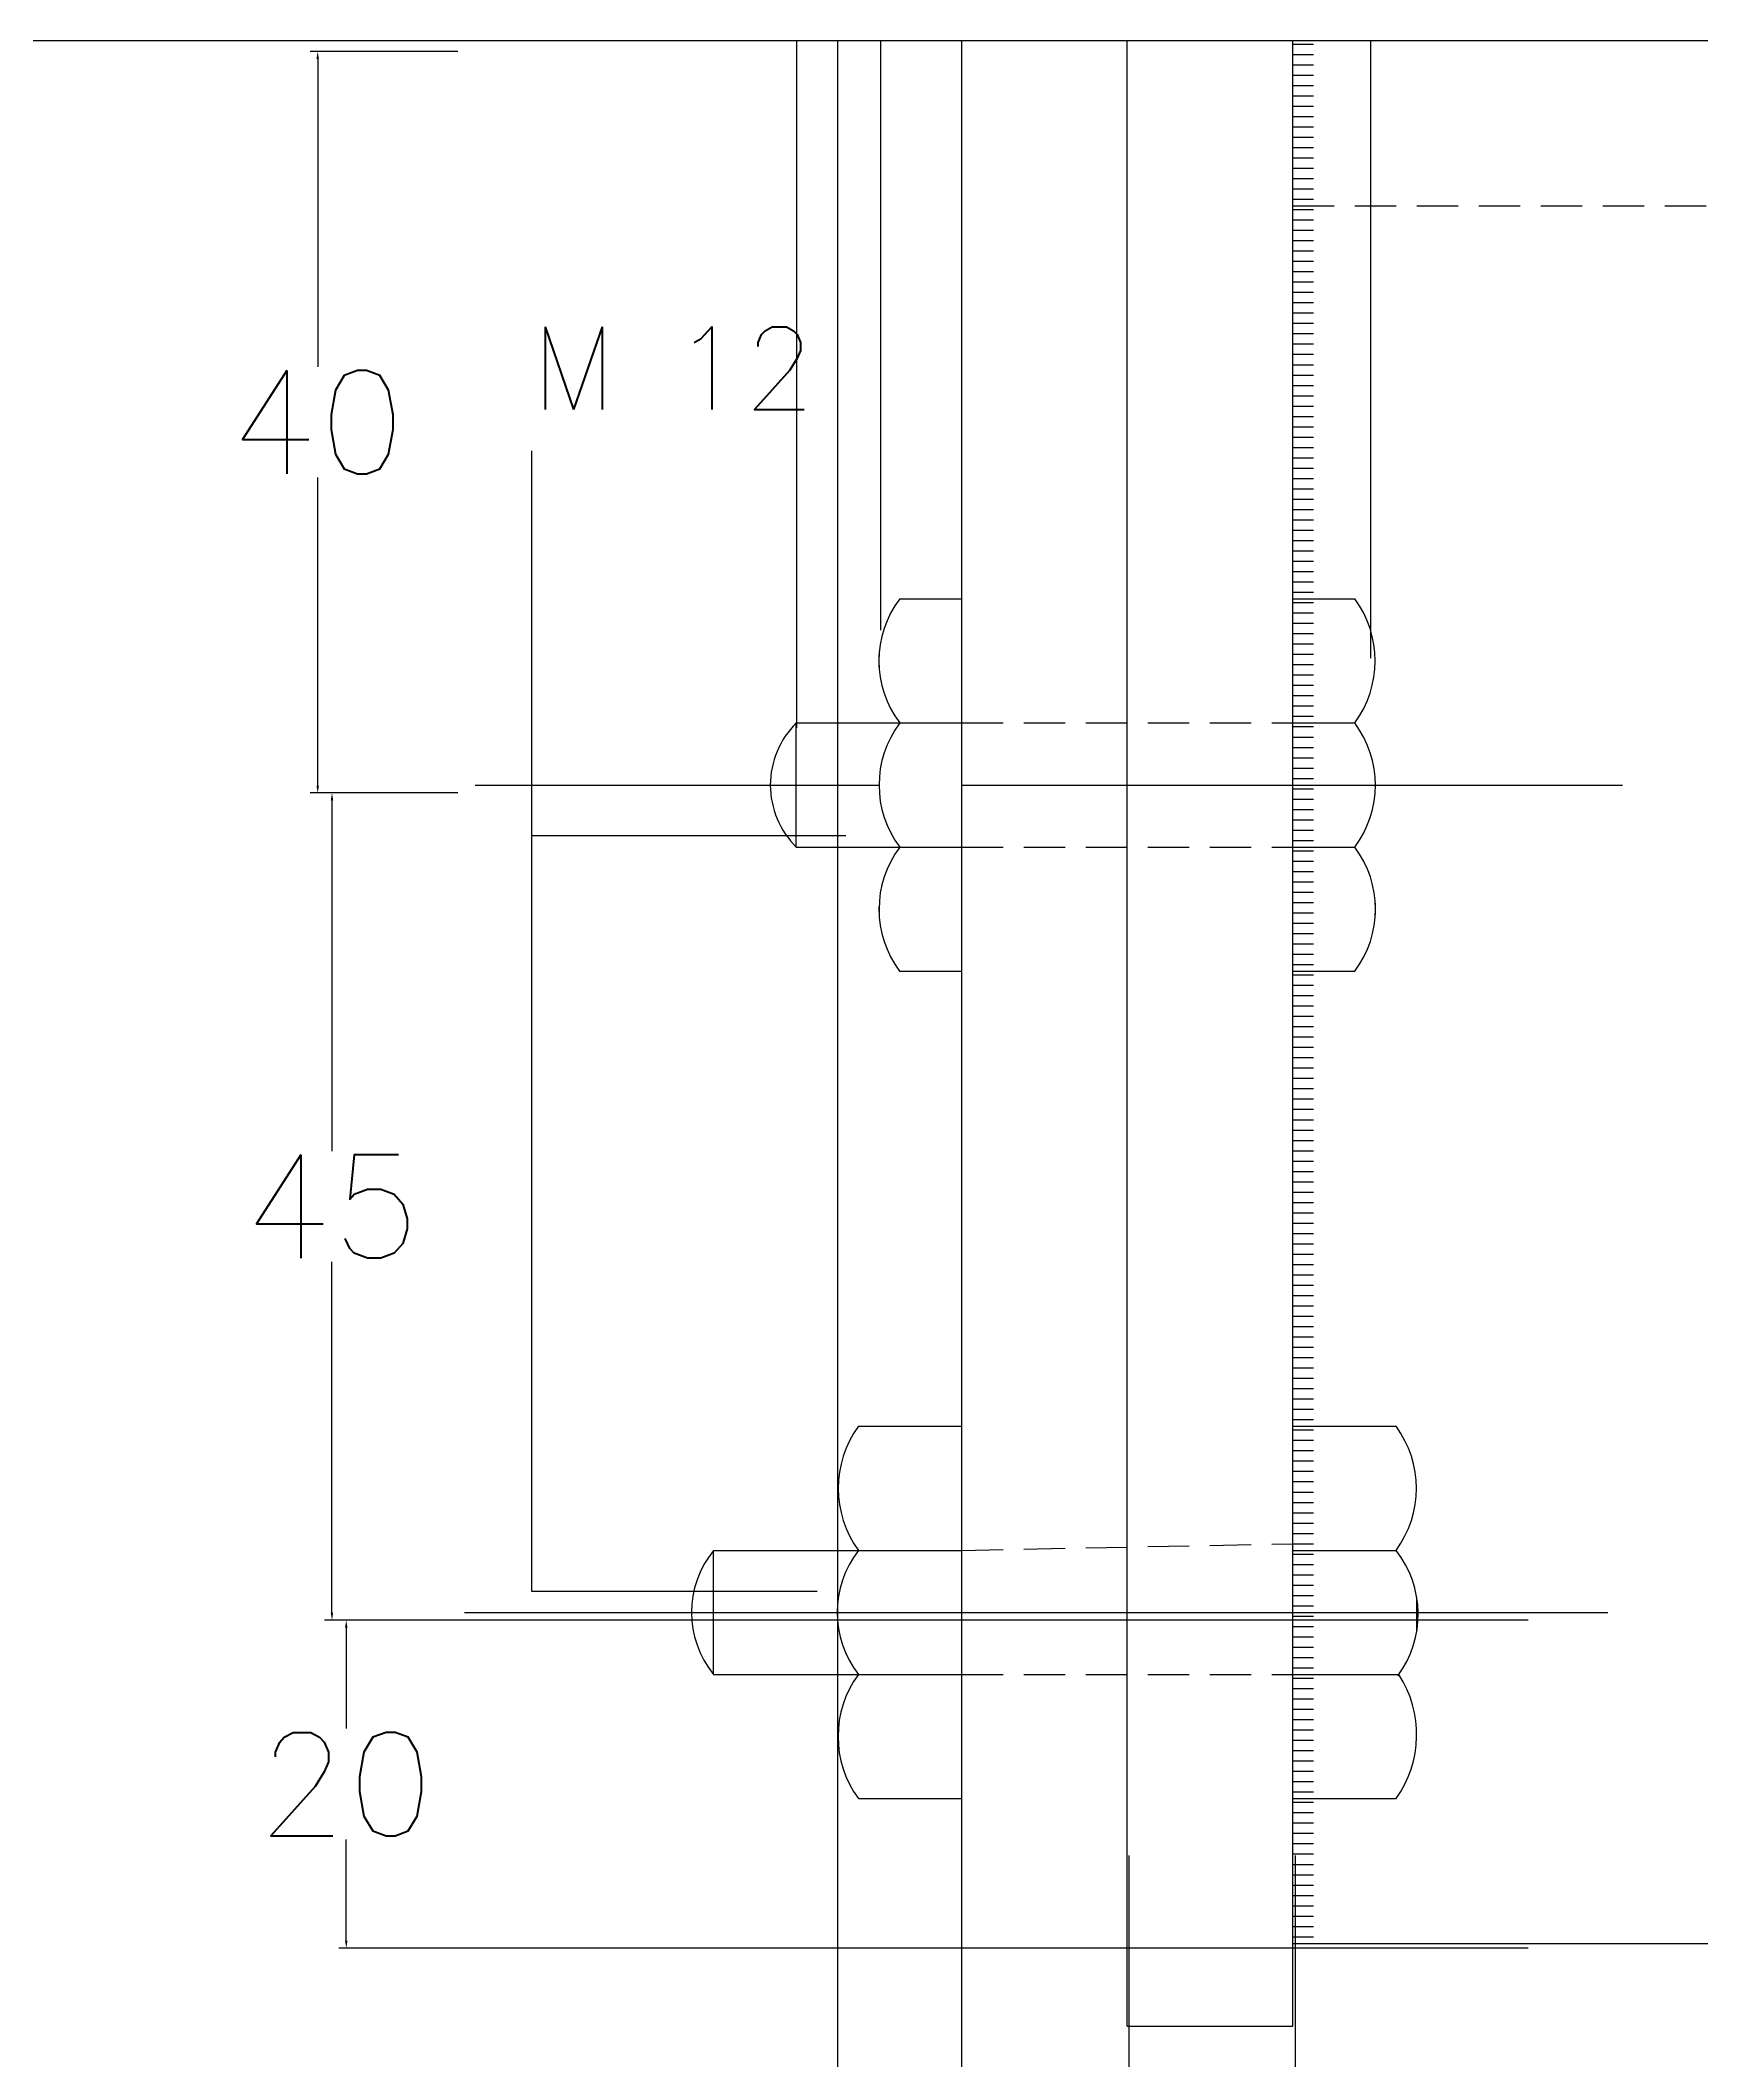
# Model space of a CAD drawing. Header units: metres. Extents: x 444 to 3227, y -3167 to -392.
# Drawn here: x 3060.27 to 3100.41, y -1995.08 to -1946.27 of the extents above; entities that cross this region are included whole.
import ezdxf

# ---------------------------------------------------------------- set-up
doc = ezdxf.new("R2010")
doc.units = ezdxf.units.M
doc.linetypes.add('DASHEDX2', pattern=[1.5, 1, -0.5])
doc.layers.get('DEFPOINTS').update_dxf_attribs({"linetype": 'CONTINUOUS'})
for name, color, linetype in [('BANGUNAN', 7, 'CONTINUOUS'), ('DIMENSI', 7, 'CONTINUOUS'), ('TEX', 7, 'CONTINUOUS')]:
    doc.layers.add(name, color=color, linetype=linetype)
doc.styles.get("Standard").update_dxf_attribs({"font": 'Simplex.shx', "height": 2.5})
doc.dimstyles.get("Standard").update_dxf_attribs({"dimtxt": 0.18, "dimasz": 0.18, "dimexe": 0.18, "dimexo": 0.0625, "dimgap": 0.09, "dimtad": 0, "dimtih": 1, "dimtoh": 1, "dimdec": 4, "dimzin": 0, "dimdsep": 46, "dimtxsty": 'Standard', "dimcen": 0.09, "dimadec": 0, "dimazin": 0, "dimtfac": 1, "dimtdec": 4, "dimtofl": 0, "dimtmove": 0, "dimatfit": 3, "dimfxl": 1, "dimtolj": 1, "dimtzin": 0, "dimarcsym": 0})
pattern_1 = [(0, (1961.52147, -2860.10558), (0, 0.25), [])]

# ---------------------------------------------------------------- blocks, each defined once
blk = doc.blocks.new('*D235')
at = {"layer": 'DEFPOINTS', "color": 0}
for p in [(3096.303, -1984.451), (3067.664, -1992.379), (3096.303, -1992.379)]:
    blk.add_point(p, dxfattribs=at)
at = {"layer": 'DIMENSI', "color": 0, "lineweight": -2}
for p, q in [((3096.241, -1984.451), (3067.484, -1984.451)), ((3067.664, -1984.631), (3067.664, -1987.075)), ((3067.664, -1992.199), (3067.664, -1989.755)), ((3096.241, -1992.379), (3067.484, -1992.379))]:
    blk.add_line(p, q, dxfattribs=at)
at = {"layer": 'DIMENSI', "color": 0}
for points in [[(3067.634, -1984.631), (3067.694, -1984.631), (3067.664, -1984.451)], [(3067.634, -1992.199), (3067.694, -1992.199), (3067.664, -1992.379)]]:
    blk.add_solid(points, dxfattribs=at)
at = {"layer": 'DIMENSI', "color": 0, "insert": (3067.664, -1988.415), "char_height": 2.5, "attachment_point": 5}
blk.add_mtext('\\A1;20', dxfattribs=at)
blk = doc.blocks.new('*D240')
at = {"layer": 'DEFPOINTS', "color": 0}
for p in [(3070.424, -1946.534), (3066.974, -1964.459), (3070.424, -1964.459)]:
    blk.add_point(p, dxfattribs=at)
at = {"layer": 'DIMENSI', "color": 0, "lineweight": -2}
for p, q in [((3070.362, -1946.534), (3066.794, -1946.534)), ((3066.974, -1946.714), (3066.974, -1954.156)), ((3066.974, -1964.279), (3066.974, -1956.836)), ((3070.362, -1964.459), (3066.794, -1964.459))]:
    blk.add_line(p, q, dxfattribs=at)
at = {"layer": 'DIMENSI', "color": 0}
for points in [[(3066.944, -1946.714), (3067.004, -1946.714), (3066.974, -1946.534)], [(3066.944, -1964.279), (3067.004, -1964.279), (3066.974, -1964.459)]]:
    blk.add_solid(points, dxfattribs=at)
at = {"layer": 'DIMENSI', "color": 0, "insert": (3066.974, -1955.496), "char_height": 2.5, "attachment_point": 5}
blk.add_mtext('\\A1;40', dxfattribs=at)
blk = doc.blocks.new('*D241')
at = {"layer": 'DEFPOINTS', "color": 0}
for p in [(3069.044, -1964.459), (3067.319, -1984.451), (3069.044, -1984.451)]:
    blk.add_point(p, dxfattribs=at)
at = {"layer": 'DIMENSI', "color": 0, "lineweight": -2}
for p, q in [((3068.981, -1964.459), (3067.139, -1964.459)), ((3067.319, -1964.639), (3067.319, -1973.115)), ((3067.319, -1984.271), (3067.319, -1975.795)), ((3068.981, -1984.451), (3067.139, -1984.451))]:
    blk.add_line(p, q, dxfattribs=at)
at = {"layer": 'DIMENSI', "color": 0}
for points in [[(3067.289, -1964.639), (3067.349, -1964.639), (3067.319, -1964.459)], [(3067.289, -1984.271), (3067.349, -1984.271), (3067.319, -1984.451)]]:
    blk.add_solid(points, dxfattribs=at)
at = {"layer": 'DIMENSI', "color": 0, "insert": (3067.319, -1974.455), "char_height": 2.5, "attachment_point": 5}
blk.add_mtext('\\A1;45', dxfattribs=at)
blk = doc.blocks.new('*D242')
at = {"layer": 'DEFPOINTS', "color": 0}
for p in [(3086.587, -1990.081), (3090.601, -1990.081), (3090.601, -2020.482)]:
    blk.add_point(p, dxfattribs=at)
at = {"layer": 'DIMENSI', "color": 0, "lineweight": -2}
for p, q in [((3086.587, -1990.144), (3086.587, -2020.662)), ((3090.601, -1990.144), (3090.601, -2020.662)), ((3086.407, -2020.482), (3086.227, -2020.482)), ((3090.781, -2020.482), (3090.961, -2020.482))]:
    blk.add_line(p, q, dxfattribs=at)
at = {"layer": 'DIMENSI', "color": 0}
for points in [[(3086.407, -2020.452), (3086.407, -2020.512), (3086.587, -2020.482)], [(3090.781, -2020.452), (3090.781, -2020.512), (3090.601, -2020.482)]]:
    blk.add_solid(points, dxfattribs=at)
at = {"layer": 'DIMENSI', "color": 0, "insert": (3088.594, -2020.482), "char_height": 2.5, "attachment_point": 5}
blk.add_mtext('\\A1;10', dxfattribs=at)

msp = doc.modelspace()

# ---------------------------------------------------------------- hatches: boundary and pattern name
at = {"layer": 'BANGUNAN'}
h = msp.add_hatch(dxfattribs=at)
h.set_pattern_fill('LINE', color=1, scale=2, style=0)
h.set_pattern_definition(pattern_1)
h.paths.add_polyline_path([(3090.54457, -1950.26676), (3091.04457, -1950.26676), (3091.04457, -1946.26676), (3090.54457, -1946.26676)])
h.paths.add_polyline_path([(3091.04457, -1950.26676), (3090.54457, -1950.26676), (3090.54457, -1959.76676), (3091.04457, -1959.76676)])
h = msp.add_hatch(dxfattribs=at)
h.set_pattern_fill('LINE', color=1, scale=2, style=0)
h.set_pattern_definition(pattern_1)
h.paths.add_polyline_path([(3090.54457, -1964.26676), (3091.04457, -1964.26676), (3091.04457, -1962.76676), (3090.54457, -1962.76676)])
h.paths.add_polyline_path([(3091.04457, -1964.26676), (3090.54457, -1964.26676), (3090.54457, -1965.76676), (3091.04457, -1965.76676)])
h.paths.add_polyline_path([(3091.04457, -1959.76676), (3090.54457, -1959.76676), (3090.54457, -1962.76676), (3091.04457, -1962.76676)])
h = msp.add_hatch(dxfattribs=at)
h.set_pattern_fill('LINE', color=1, scale=2, style=0)
h.set_pattern_definition(pattern_1)
h.paths.add_polyline_path([(3090.54457, -1979.76676), (3091.04457, -1979.76676), (3091.04457, -1968.76676), (3090.54457, -1968.76676)])
h.paths.add_polyline_path([(3090.54457, -1968.76676), (3091.04457, -1968.76676), (3091.04457, -1965.76676), (3090.54457, -1965.76676)])
h = msp.add_hatch(dxfattribs=at)
h.set_pattern_fill('LINE', color=1, scale=2, style=0)
h.set_pattern_definition(pattern_1)
h.paths.add_polyline_path([(3091.04457, -1988.76676), (3090.54457, -1988.76676), (3090.54457, -1992.26676), (3091.04457, -1992.26676)])
h.paths.add_polyline_path([(3091.04457, -1985.76676), (3090.54457, -1985.76676), (3090.54457, -1988.76676), (3091.04457, -1988.76676)])
h.paths.add_polyline_path([(3091.04457, -1984.26676), (3090.54457, -1984.26676), (3090.54457, -1985.76676), (3091.04457, -1985.76676)])
h.paths.add_polyline_path([(3091.04457, -1982.76676), (3090.54457, -1982.76676), (3090.54457, -1984.26676), (3091.04457, -1984.26676)])
h.paths.add_polyline_path([(3091.04457, -1979.76676), (3090.54457, -1979.76676), (3090.54457, -1982.76676), (3091.04457, -1982.76676)])

# ---------------------------------------------------------------- linework, layer by layer
at = {"layer": 'BANGUNAN', "color": 2, "linetype": 'ByBlock', "ltscale": 0.5}
for p, q in [((3055.54457, -1946.26676), (3140.54457, -1946.26676)), ((3081.04457, -1959.76676), (3082.54457, -1959.76676)), ((3090.54457, -1959.76676), (3092.04457, -1959.76676)), ((3078.54457, -1962.76676), (3082.54457, -1962.76676)), ((3090.54457, -1962.76676), (3092.04457, -1962.76676)), ((3078.54457, -1965.76676), (3082.54457, -1965.76676)), ((3090.54457, -1965.76676), (3092.04457, -1965.76676)), ((3081.04061, -1968.76676), (3082.54457, -1968.76676)), ((3090.54457, -1968.76676), (3092.04457, -1968.76676)), ((3080.04457, -1979.76676), (3082.54457, -1979.76676)), ((3090.54457, -1979.76676), (3093.04457, -1979.76676)), ((3076.54457, -1982.76676), (3082.54457, -1982.76676)), ((3090.54457, -1982.76676), (3093.04457, -1982.76676)), ((3076.54457, -1985.76676), (3082.54457, -1985.76676)), ((3090.54457, -1985.76676), (3093.11168, -1985.76676)), ((3080.04457, -1988.76676), (3082.54457, -1988.76676)), ((3090.54457, -1988.76676), (3093.04457, -1988.76676)), ((3090.54457, -1992.26676), (3140.54457, -1992.26676)), ((3086.54457, -1994.26676), (3090.54457, -1994.26676))]:
    msp.add_line(p, q, dxfattribs=at)
at = {"layer": 'BANGUNAN', "color": 2}
for p, q in [((3079.54457, -2018.26676), (3079.54457, -1946.26676)), ((3082.54457, -2018.26676), (3082.54457, -1946.26676)), ((3082.54457, -2018.26676), (3082.54457, -1946.26676)), ((3086.54457, -1994.26676), (3086.54457, -1946.26676)), ((3090.54457, -1994.26676), (3090.54457, -1946.26676)), ((3082.54457, -1968.76676), (3082.54457, -1959.76676)), ((3090.54457, -1968.76676), (3090.54457, -1959.76676)), ((3080.54457, -1961.41433), (3080.54457, -1961.11918)), ((3078.54457, -1965.76676), (3078.54457, -1962.76676)), ((3080.54457, -1967.32423), (3080.54457, -1967.21458)), ((3092.54457, -1967.40768), (3092.54457, -1967.12584)), ((3076.54457, -1985.76676), (3076.54457, -1982.76676)), ((3079.54457, -1984.51413), (3079.54457, -1984.01939)), ((3093.54457, -1984.72748), (3093.54457, -1983.89536))]:
    msp.add_line(p, q, dxfattribs=at)
at = {"layer": 'BANGUNAN', "color": 2, "linetype": 'DASHEDX2'}
for p, q in [((3090.54457, -1950.26676), (3140.54457, -1950.26676)), ((3082.54457, -1962.76676), (3090.54457, -1962.76676)), ((3082.54457, -1965.76676), (3090.54457, -1965.76676))]:
    msp.add_line(p, q, dxfattribs=at)
at = {"layer": 'BANGUNAN', "color": 1, "linetype": 'ByBlock', "ltscale": 0.5}
for p, q in [((3070.78144, -1964.26676), (3080.54457, -1964.26676)), ((3082.54457, -1964.26676), (3098.51842, -1964.26676)), ((3070.52665, -1984.26676), (3098.1609, -1984.26676))]:
    msp.add_line(p, q, dxfattribs=at)
at = {"layer": 'BANGUNAN', "color": 2}
for centre, radius, start, end in [((3083.02279, -1961.26676), 2.48261, 142.828526, 217.171474), ((3090.01547, -1961.26676), 2.52334, 323.526616, 36.473384), ((3080.02153, -1964.26676), 2.10509, 134.556619, 225.443381), ((3083.04457, -1964.26676), 2.5, 143.130102, 216.869898), ((3090.04457, -1964.26676), 2.5, 323.130102, 36.869898), ((3083.04952, -1967.26941), 2.50555, 143.149526, 216.699237), ((3090.06443, -1967.26676), 2.48414, 322.85528, 37.14472), ((3082.12194, -1981.26676), 2.56231, 144.168145, 215.831855), ((3091.00542, -1981.26676), 2.53143, 323.661835, 36.338165), ((3078.38806, -1984.26676), 2.37665, 140.865674, 219.134326), ((3081.98338, -1984.26676), 2.45132, 142.27191, 217.72809), ((3091.0817, -1984.31142), 2.49777, 323.33539, 38.200584), ((3082.09181, -1987.26676), 2.53795, 143.769936, 216.230064), ((3090.87511, -1987.21748), 2.66587, 324.468169, 32.968746)]:
    msp.add_arc(centre, radius, start, end, dxfattribs=at)
at = {"layer": 'DIMENSI', "color": 2}
for p, q in [((3072.14938, -1956.18586), (3072.14938, -1956.18586)), ((3072.14938, -1983.76151), (3072.14938, -1956.18586)), ((3079.74058, -1965.49264), (3072.14938, -1965.49264)), ((3079.05047, -1983.76151), (3072.14938, -1983.76151))]:
    msp.add_line(p, q, dxfattribs=at)
at = {"layer": 'DIMENSI', "color": 2, "linetype": 'DASHEDX2'}
for p, q in [((3082.54457, -1982.76676), (3090.54457, -1982.60558)), ((3082.54457, -1985.76676), (3090.54457, -1985.76676))]:
    msp.add_line(p, q, dxfattribs=at)
at = {"layer": 'TEX', "color": 2}
for p, q in [((3078.55717, -1962.88741), (3078.55717, -1946.26676)), ((3080.58748, -1960.52118), (3080.58748, -1946.26676)), ((3092.43095, -1961.19725), (3092.43095, -1946.26676))]:
    msp.add_line(p, q, dxfattribs=at)

# ---------------------------------------------------------------- texts
at = {"layer": 'DIMENSI', "color": 2}
msp.add_text('M 12', height=2, dxfattribs=at).set_placement((3072.13285, -1955.18904))

# ---------------------------------------------------------------- dimensions: what is measured, and where the dimension line sits
for p1, p2, distance, text, picture, middle in [((3070.42411, -1946.53439), (3070.42411, -1964.45856), -3.45055, '40', '*D240', (3066.97357, -1955.49647)), ((3069.04389, -1964.45856), (3069.04389, -1984.4509), -1.72527, '45', '*D241', (3067.31862, -1974.45473)), ((3096.30319, -1984.4509), (3096.30319, -1992.3789), -28.63952, '20', '*D235', (3067.66368, -1988.4149))]:
    dim = msp.add_aligned_dim(p1=p1, p2=p2, distance=distance, text=text, dimstyle='Standard', dxfattribs=at)
    dim.commit()
    dim.dimension.update_dxf_attribs({"geometry": picture, "text_midpoint": middle})
dim = msp.add_linear_dim(base=(3090.60124, -2020.48156), p1=(3086.58682, -1990.08128), p2=(3090.60124, -1990.08128), angle=0, text='10', dimstyle='Standard', dxfattribs=at)
dim.commit()
dim.dimension.update_dxf_attribs({"geometry": '*D242', "text_midpoint": (3088.59403, -2020.48156), "dimtype": 161})

doc.saveas('drawing.dxf')
